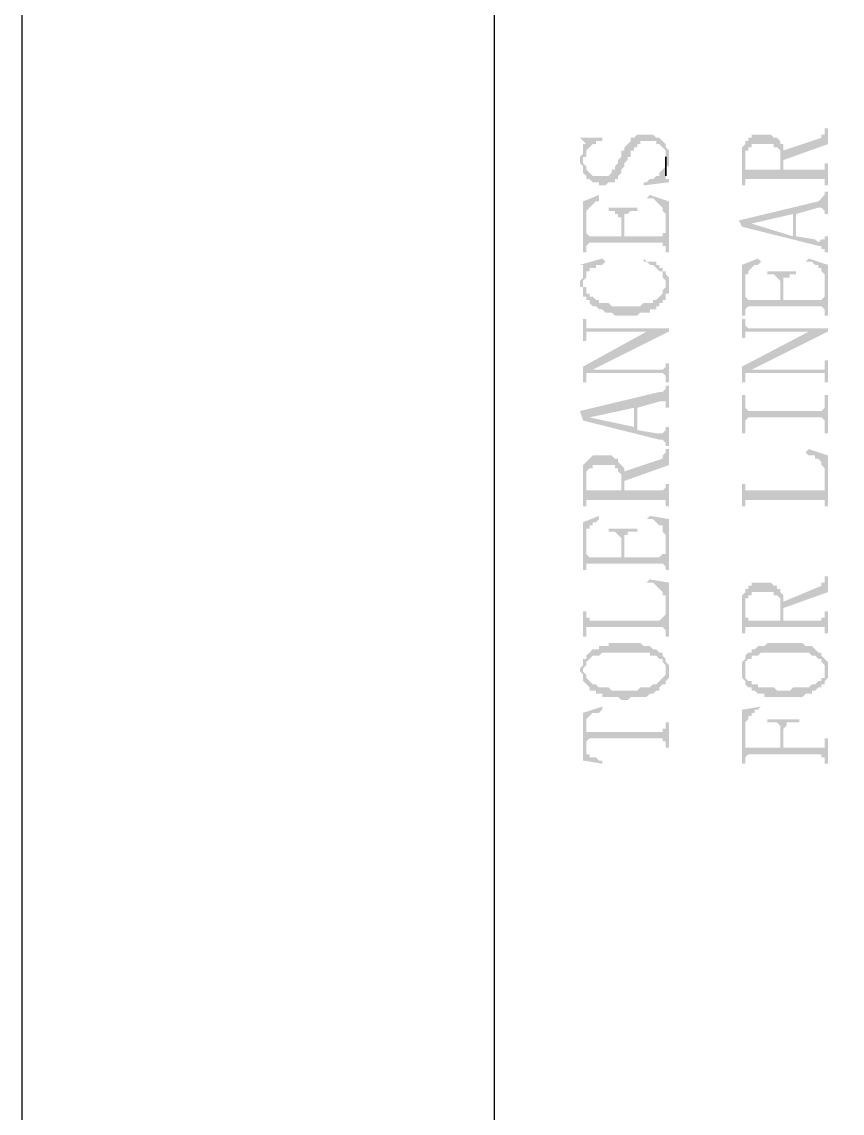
# Model space of a CAD drawing. Header units: inches. Extents: x 3613 to 8393, y -2205 to -794.
# Drawn here: x 3613.22 to 3624.87, y -1664.31 to -1648.8 of the extents above; entities that cross this region are included whole.
import ezdxf

# ---------------------------------------------------------------- set-up
doc = ezdxf.new("R2010")
doc.units = ezdxf.units.IN
doc.header["$MEASUREMENT"] = 0

msp = doc.modelspace()

# ---------------------------------------------------------------- hatches: boundary and pattern name
at = {"transparency": 33554559}
for points in [[(3621.146, -1650.766), (3621.146, -1650.811), (3621.191, -1650.856), (3621.191, -1650.901), (3621.191, -1650.947), (3621.236, -1650.992), (3621.236, -1651.037), (3621.282, -1651.037), (3621.327, -1651.082), (3621.417, -1651.082), (3621.417, -1651.127), (3621.507, -1651.127), (3621.552, -1651.082), (3621.643, -1651.082), (3621.643, -1651.037), (3621.688, -1651.037), (3621.688, -1650.992), (3621.733, -1650.947), (3621.733, -1650.901), (3621.778, -1650.856), (3621.778, -1650.811), (3621.823, -1650.766), (3621.823, -1650.721), (3621.868, -1650.721), (3621.868, -1650.631), (3621.913, -1650.631), (3621.913, -1650.585), (3621.959, -1650.585), (3621.959, -1650.54), (3622.004, -1650.54), (3622.004, -1650.495), (3622.229, -1650.495), (3622.229, -1650.54), (3622.274, -1650.54), (3622.32, -1650.585), (3622.32, -1650.585), (3622.365, -1650.631), (3622.365, -1650.721), (3622.365, -1650.901), (3622.365, -1650.856), (3622.41, -1650.856), (3622.41, -1650.766), (3622.41, -1650.721), (3622.41, -1650.631), (3622.365, -1650.585), (3622.365, -1650.54), (3622.32, -1650.495), (3622.32, -1650.495), (3622.274, -1650.45), (3622.229, -1650.45), (3622.184, -1650.405), (3621.959, -1650.405), (3621.913, -1650.45), (3621.868, -1650.45), (3621.868, -1650.495), (3621.868, -1650.495), (3621.823, -1650.54), (3621.823, -1650.54), (3621.778, -1650.585), (3621.778, -1650.631), (3621.733, -1650.631), (3621.733, -1650.721), (3621.688, -1650.766), (3621.688, -1650.811), (3621.643, -1650.856), (3621.643, -1650.901), (3621.598, -1650.901), (3621.598, -1650.947), (3621.598, -1650.947), (3621.552, -1650.992), (3621.327, -1650.992), (3621.282, -1650.947), (3621.282, -1650.947), (3621.236, -1650.901), (3621.236, -1650.856), (3621.191, -1650.811), (3621.191, -1650.585), (3621.191, -1650.676), (3621.191, -1650.676), (3621.146, -1650.721)], [(3623.448, -1650.721), (3623.448, -1651.127), (3623.493, -1651.127), (3623.493, -1650.721), (3623.493, -1650.631), (3623.538, -1650.631), (3623.538, -1650.585), (3623.583, -1650.585), (3623.583, -1650.54), (3623.899, -1650.54), (3623.899, -1650.585), (3623.944, -1650.585), (3623.99, -1650.631), (3623.99, -1650.676), (3623.99, -1650.901), (3624.035, -1650.54), (3623.99, -1650.54), (3623.99, -1650.495), (3623.944, -1650.45), (3623.899, -1650.45), (3623.854, -1650.405), (3623.583, -1650.405), (3623.583, -1650.45), (3623.538, -1650.45), (3623.538, -1650.495), (3623.493, -1650.495), (3623.493, -1650.54), (3623.493, -1650.54), (3623.448, -1650.585), (3623.448, -1650.631), (3623.448, -1650.676)], [(3624.035, -1650.631), (3624.035, -1650.766), (3624.667, -1650.54), (3624.667, -1650.315), (3624.621, -1650.315), (3624.621, -1650.36), (3624.621, -1650.405), (3624.576, -1650.405), (3624.576, -1650.45)], [(3621.146, -1650.45), (3621.191, -1650.495), (3621.191, -1650.495), (3621.236, -1650.54), (3621.236, -1650.721), (3621.236, -1650.631), (3621.282, -1650.585), (3621.282, -1650.585), (3621.327, -1650.54), (3621.372, -1650.54), (3621.372, -1650.495), (3621.462, -1650.495), (3621.462, -1650.45)], [(3621.191, -1650.585), (3621.191, -1650.766), (3621.191, -1650.721), (3621.236, -1650.721), (3621.236, -1650.54), (3621.191, -1650.54)], [(3623.493, -1651.082), (3623.493, -1651.037), (3624.621, -1651.037), (3624.621, -1651.127), (3624.667, -1651.127), (3624.667, -1650.811), (3624.621, -1650.811), (3624.621, -1650.856), (3624.621, -1650.901), (3624.035, -1650.901), (3624.035, -1650.631), (3624.035, -1650.54), (3623.99, -1650.901), (3623.493, -1650.901), (3623.493, -1650.766)], [(3622.049, -1651.082), (3622.049, -1651.127), (3622.41, -1651.082), (3622.41, -1651.037), (3622.365, -1651.037), (3622.365, -1650.992), (3622.365, -1650.811), (3622.365, -1650.856), (3622.32, -1650.901), (3622.32, -1650.901), (3622.274, -1650.947), (3622.274, -1650.992), (3622.229, -1650.992), (3622.184, -1651.037), (3622.139, -1651.037), (3622.094, -1651.082)], [(3621.191, -1651.353), (3621.191, -1652.075), (3621.236, -1652.075), (3621.236, -1651.578), (3621.236, -1651.488), (3621.236, -1651.488), (3621.282, -1651.443), (3621.282, -1651.443), (3621.327, -1651.398), (3621.327, -1651.398), (3621.372, -1651.353), (3621.417, -1651.353), (3621.417, -1651.262)], [(3622.094, -1651.308), (3622.184, -1651.308), (3622.229, -1651.353), (3622.229, -1651.353), (3622.274, -1651.398), (3622.274, -1651.398), (3622.32, -1651.443), (3622.32, -1651.488), (3622.365, -1651.533), (3622.365, -1651.578), (3622.365, -1652.075), (3622.41, -1652.075), (3622.41, -1651.353), (3622.139, -1651.262)], [(3623.403, -1651.624), (3623.448, -1651.714), (3623.583, -1651.669), (3624.17, -1651.533), (3624.17, -1651.849), (3624.215, -1651.533), (3624.531, -1651.443), (3624.576, -1651.443), (3624.621, -1651.488), (3624.621, -1651.533), (3624.667, -1651.533), (3624.667, -1651.217), (3624.621, -1651.217), (3624.621, -1651.262), (3624.621, -1651.262), (3624.576, -1651.308), (3624.576, -1651.308), (3624.531, -1651.353)], [(3621.552, -1651.443), (3621.552, -1651.488), (3621.643, -1651.488), (3621.643, -1651.533), (3621.688, -1651.533), (3621.688, -1651.578), (3621.733, -1651.578), (3621.733, -1651.849), (3621.778, -1651.624), (3621.778, -1651.533), (3621.823, -1651.533), (3621.868, -1651.488), (3621.959, -1651.488), (3621.959, -1651.443)], [(3621.236, -1652.03), (3621.236, -1651.985), (3621.236, -1651.985), (3621.282, -1651.939), (3622.32, -1651.939), (3622.32, -1651.985), (3622.365, -1651.985), (3622.365, -1652.03), (3622.365, -1651.759), (3622.365, -1651.804), (3622.32, -1651.804), (3622.32, -1651.849), (3621.778, -1651.849), (3621.778, -1651.624), (3621.733, -1651.849), (3621.282, -1651.849), (3621.236, -1651.804), (3621.236, -1651.578)], [(3623.448, -1651.714), (3624.531, -1651.985), (3624.576, -1651.985), (3624.576, -1652.03), (3624.621, -1652.03), (3624.621, -1652.075), (3624.667, -1652.075), (3624.667, -1651.849), (3624.621, -1651.849), (3624.621, -1651.894), (3624.576, -1651.894), (3624.531, -1651.939), (3624.531, -1651.939), (3624.486, -1651.894), (3624.215, -1651.849), (3624.215, -1651.533), (3624.17, -1651.849), (3623.583, -1651.669), (3623.583, -1651.669)], [(3621.146, -1652.255), (3621.191, -1652.255), (3621.191, -1652.301), (3621.191, -1652.707), (3621.191, -1652.481), (3621.236, -1652.436), (3621.236, -1652.346), (3621.282, -1652.346), (3621.282, -1652.301), (3621.372, -1652.301), (3621.372, -1652.255), (3621.462, -1652.255), (3621.507, -1652.21), (3621.462, -1652.165)], [(3622.049, -1652.21), (3622.094, -1652.21), (3622.139, -1652.255), (3622.184, -1652.255), (3622.229, -1652.301), (3622.229, -1652.301), (3622.274, -1652.346), (3622.32, -1652.346), (3622.32, -1652.436), (3622.365, -1652.481), (3622.365, -1652.526), (3622.365, -1652.346), (3622.32, -1652.346), (3622.32, -1652.301), (3622.274, -1652.301), (3622.274, -1652.255), (3622.229, -1652.255), (3622.229, -1652.21), (3622.094, -1652.21), (3622.049, -1652.165)], [(3623.448, -1652.255), (3623.448, -1652.977), (3623.493, -1652.977), (3623.493, -1652.481), (3623.493, -1652.391), (3623.538, -1652.391), (3623.538, -1652.346), (3623.538, -1652.346), (3623.583, -1652.301), (3623.583, -1652.301), (3623.628, -1652.255), (3623.674, -1652.255), (3623.719, -1652.21), (3623.674, -1652.165)], [(3624.351, -1652.21), (3624.441, -1652.21), (3624.486, -1652.255), (3624.531, -1652.255), (3624.531, -1652.301), (3624.576, -1652.301), (3624.576, -1652.346), (3624.576, -1652.346), (3624.621, -1652.391), (3624.621, -1652.481), (3624.621, -1652.977), (3624.667, -1652.977), (3624.667, -1652.255), (3624.396, -1652.165)], [(3621.146, -1652.526), (3621.146, -1652.571), (3621.191, -1652.571), (3621.191, -1652.707), (3621.191, -1652.301), (3621.191, -1652.346), (3621.191, -1652.436), (3621.146, -1652.481)], [(3621.191, -1652.707), (3621.236, -1652.707), (3621.236, -1652.752), (3621.282, -1652.752), (3621.282, -1652.797), (3621.327, -1652.842), (3621.372, -1652.842), (3621.417, -1652.887), (3621.462, -1652.887), (3621.507, -1652.932), (3621.598, -1652.932), (3621.643, -1652.977), (3621.959, -1652.977), (3622.004, -1652.932), (3622.139, -1652.932), (3622.139, -1652.887), (3622.229, -1652.887), (3622.229, -1652.842), (3622.274, -1652.842), (3622.274, -1652.797), (3622.32, -1652.797), (3622.32, -1652.752), (3622.365, -1652.752), (3622.365, -1652.662), (3622.41, -1652.662), (3622.41, -1652.526), (3622.41, -1652.481), (3622.41, -1652.436), (3622.365, -1652.391), (3622.365, -1652.346), (3622.365, -1652.571), (3622.365, -1652.571), (3622.32, -1652.616), (3622.32, -1652.662), (3622.32, -1652.662), (3622.274, -1652.707), (3622.274, -1652.707), (3622.229, -1652.752), (3622.184, -1652.752), (3622.184, -1652.797), (3622.049, -1652.797), (3622.004, -1652.842), (3621.598, -1652.842), (3621.552, -1652.797), (3621.417, -1652.797), (3621.417, -1652.752), (3621.372, -1652.752), (3621.327, -1652.707), (3621.282, -1652.707), (3621.282, -1652.662), (3621.236, -1652.662), (3621.236, -1652.571), (3621.191, -1652.571), (3621.191, -1652.526)], [(3623.809, -1652.346), (3623.809, -1652.391), (3623.899, -1652.391), (3623.944, -1652.436), (3623.944, -1652.436), (3623.99, -1652.481), (3623.99, -1652.752), (3624.035, -1652.526), (3624.035, -1652.436), (3624.125, -1652.436), (3624.125, -1652.391), (3624.215, -1652.391), (3624.215, -1652.346)], [(3623.493, -1652.932), (3623.493, -1652.887), (3623.493, -1652.887), (3623.538, -1652.842), (3624.576, -1652.842), (3624.621, -1652.887), (3624.621, -1652.932), (3624.621, -1652.662), (3624.621, -1652.707), (3624.621, -1652.707), (3624.576, -1652.752), (3624.035, -1652.752), (3624.035, -1652.526), (3623.99, -1652.752), (3623.538, -1652.752), (3623.493, -1652.707), (3623.493, -1652.481)], [(3621.191, -1653.023), (3621.191, -1653.339), (3621.236, -1653.339), (3621.236, -1653.248), (3621.236, -1653.203), (3622.41, -1653.203), (3622.41, -1653.158), (3621.236, -1653.158), (3621.236, -1653.113), (3621.236, -1653.023)], [(3623.448, -1653.023), (3623.448, -1653.293), (3623.493, -1653.293), (3623.493, -1653.248), (3623.493, -1653.203), (3624.667, -1653.203), (3624.667, -1653.158), (3623.538, -1653.158), (3623.493, -1653.113), (3623.493, -1653.023)], [(3621.191, -1653.7), (3621.191, -1653.925), (3621.236, -1653.925), (3621.236, -1653.79), (3621.282, -1653.79), (3621.327, -1653.745), (3622.41, -1653.203), (3622.094, -1653.203)], [(3623.448, -1653.7), (3623.448, -1653.925), (3623.493, -1653.925), (3623.493, -1653.79), (3623.538, -1653.79), (3623.583, -1653.745), (3624.667, -1653.203), (3624.396, -1653.203)], [(3621.282, -1653.79), (3622.32, -1653.79), (3622.365, -1653.835), (3622.365, -1653.925), (3622.41, -1653.925), (3622.41, -1653.654), (3622.365, -1653.654), (3622.365, -1653.7), (3622.365, -1653.7), (3622.32, -1653.745), (3621.327, -1653.745)], [(3623.538, -1653.79), (3624.621, -1653.79), (3624.621, -1653.835), (3624.621, -1653.925), (3624.667, -1653.925), (3624.667, -1653.609), (3624.621, -1653.609), (3624.621, -1653.7), (3624.621, -1653.745), (3623.583, -1653.745)], [(3621.146, -1654.331), (3621.191, -1654.467), (3621.282, -1654.422), (3621.913, -1654.286), (3621.913, -1654.557), (3621.959, -1654.286), (3622.274, -1654.196), (3622.365, -1654.196), (3622.365, -1654.286), (3622.41, -1654.286), (3622.41, -1653.97), (3622.365, -1653.97), (3622.365, -1654.016), (3622.32, -1654.061), (3622.274, -1654.061)], [(3623.448, -1654.106), (3623.448, -1654.647), (3623.493, -1654.647), (3623.493, -1654.467), (3623.493, -1654.467), (3623.538, -1654.422), (3624.576, -1654.422), (3624.621, -1654.467), (3624.621, -1654.647), (3624.667, -1654.647), (3624.667, -1654.106), (3624.621, -1654.106), (3624.621, -1654.286), (3624.621, -1654.286), (3624.576, -1654.331), (3623.538, -1654.331), (3623.493, -1654.286), (3623.493, -1654.106)], [(3621.191, -1654.467), (3622.274, -1654.738), (3622.32, -1654.738), (3622.365, -1654.783), (3622.365, -1654.828), (3622.41, -1654.828), (3622.41, -1654.557), (3622.365, -1654.557), (3622.365, -1654.602), (3622.365, -1654.602), (3622.32, -1654.647), (3622.229, -1654.647), (3621.959, -1654.602), (3621.959, -1654.286), (3621.913, -1654.557), (3621.282, -1654.422), (3621.282, -1654.422)], [(3621.778, -1655.189), (3621.778, -1655.324), (3622.41, -1655.099), (3622.41, -1654.873), (3622.365, -1654.873), (3622.365, -1654.918), (3622.365, -1654.918), (3622.32, -1654.963), (3622.32, -1655.008)], [(3624.351, -1654.918), (3624.351, -1654.918), (3624.396, -1654.963), (3624.486, -1654.963), (3624.486, -1655.008), (3624.531, -1655.008), (3624.576, -1655.054), (3624.576, -1655.099), (3624.621, -1655.144), (3624.621, -1655.189), (3624.621, -1655.685), (3624.667, -1655.685), (3624.667, -1654.963), (3624.396, -1654.873)], [(3621.191, -1655.279), (3621.191, -1655.685), (3621.236, -1655.685), (3621.236, -1655.279), (3621.236, -1655.189), (3621.282, -1655.144), (3621.327, -1655.144), (3621.327, -1655.099), (3621.643, -1655.099), (3621.643, -1655.144), (3621.688, -1655.144), (3621.688, -1655.189), (3621.733, -1655.234), (3621.733, -1655.46), (3621.733, -1655.099), (3621.733, -1655.099), (3621.688, -1655.054), (3621.688, -1655.008), (3621.643, -1655.008), (3621.598, -1654.963), (3621.327, -1654.963), (3621.282, -1655.008), (3621.282, -1655.008), (3621.236, -1655.054), (3621.236, -1655.054), (3621.191, -1655.099), (3621.191, -1655.189), (3621.191, -1655.234)], [(3621.236, -1655.64), (3621.236, -1655.595), (3622.365, -1655.595), (3622.365, -1655.685), (3622.41, -1655.685), (3622.41, -1655.37), (3622.365, -1655.37), (3622.365, -1655.415), (3622.365, -1655.415), (3622.32, -1655.46), (3621.778, -1655.46), (3621.778, -1655.189), (3621.778, -1655.144), (3621.733, -1655.099), (3621.733, -1655.46), (3621.236, -1655.46), (3621.236, -1655.324)], [(3623.448, -1655.37), (3623.448, -1655.685), (3623.493, -1655.685), (3623.493, -1655.595), (3624.621, -1655.595), (3624.621, -1655.64), (3624.621, -1655.415), (3624.621, -1655.46), (3623.493, -1655.46), (3623.493, -1655.415), (3623.493, -1655.37)], [(3621.191, -1655.911), (3621.191, -1656.588), (3621.236, -1656.588), (3621.236, -1656.137), (3621.236, -1656.001), (3621.282, -1656.001), (3621.282, -1655.956), (3621.327, -1655.956), (3621.327, -1655.911), (3621.372, -1655.911), (3621.417, -1655.866), (3621.417, -1655.821)], [(3622.094, -1655.866), (3622.184, -1655.866), (3622.229, -1655.911), (3622.229, -1655.911), (3622.274, -1655.956), (3622.32, -1655.956), (3622.32, -1656.046), (3622.365, -1656.092), (3622.365, -1656.588), (3622.41, -1656.588), (3622.41, -1655.866), (3622.139, -1655.821)], [(3621.552, -1656.001), (3621.552, -1656.046), (3621.643, -1656.046), (3621.688, -1656.092), (3621.688, -1656.092), (3621.733, -1656.137), (3621.733, -1656.408), (3621.778, -1656.182), (3621.778, -1656.092), (3621.823, -1656.092), (3621.823, -1656.046), (3621.959, -1656.046), (3621.959, -1656.001)], [(3621.236, -1656.588), (3621.236, -1656.498), (3622.32, -1656.498), (3622.365, -1656.543), (3622.365, -1656.317), (3622.365, -1656.362), (3622.32, -1656.362), (3622.274, -1656.408), (3621.778, -1656.408), (3621.778, -1656.182), (3621.733, -1656.408), (3621.282, -1656.408), (3621.236, -1656.362), (3621.236, -1656.137)], [(3622.094, -1656.769), (3622.184, -1656.769), (3622.229, -1656.814), (3622.229, -1656.814), (3622.274, -1656.859), (3622.274, -1656.859), (3622.32, -1656.904), (3622.32, -1656.949), (3622.365, -1656.949), (3622.365, -1657.536), (3622.41, -1657.536), (3622.41, -1656.769), (3622.139, -1656.723)], [(3623.448, -1657.085), (3623.448, -1657.491), (3623.493, -1657.491), (3623.493, -1657.13), (3623.493, -1656.994), (3623.538, -1656.994), (3623.538, -1656.949), (3623.583, -1656.949), (3623.583, -1656.904), (3623.899, -1656.904), (3623.899, -1656.949), (3623.944, -1656.949), (3623.99, -1656.994), (3623.99, -1657.039), (3623.99, -1657.31), (3624.035, -1656.949), (3623.99, -1656.904), (3623.99, -1656.859), (3623.944, -1656.859), (3623.944, -1656.814), (3623.899, -1656.814), (3623.854, -1656.769), (3623.583, -1656.769), (3623.583, -1656.814), (3623.538, -1656.814), (3623.538, -1656.859), (3623.493, -1656.859), (3623.493, -1656.904), (3623.493, -1656.904), (3623.448, -1656.949), (3623.448, -1657.039), (3623.448, -1657.039)], [(3624.035, -1657.039), (3624.035, -1657.13), (3624.667, -1656.904), (3624.667, -1656.678), (3624.621, -1656.678), (3624.621, -1656.723), (3624.621, -1656.769), (3624.576, -1656.769), (3624.576, -1656.814)], [(3623.493, -1657.446), (3623.493, -1657.4), (3624.621, -1657.4), (3624.621, -1657.491), (3624.667, -1657.491), (3624.667, -1657.175), (3624.621, -1657.175), (3624.621, -1657.22), (3624.621, -1657.265), (3624.576, -1657.265), (3624.576, -1657.31), (3624.035, -1657.31), (3624.035, -1656.949), (3624.035, -1656.949), (3623.99, -1657.31), (3623.538, -1657.31), (3623.538, -1657.265), (3623.493, -1657.265), (3623.493, -1657.13)], [(3621.191, -1657.175), (3621.191, -1657.536), (3621.236, -1657.536), (3621.236, -1657.4), (3622.32, -1657.4), (3622.365, -1657.446), (3622.365, -1657.22), (3622.365, -1657.22), (3622.32, -1657.265), (3622.32, -1657.265), (3622.274, -1657.31), (3621.282, -1657.31), (3621.282, -1657.265), (3621.236, -1657.265), (3621.236, -1657.175)], [(3621.191, -1657.852), (3621.191, -1658.032), (3621.191, -1657.987), (3621.236, -1657.942), (3621.236, -1657.897), (3621.236, -1657.897), (3621.282, -1657.852), (3621.282, -1657.852), (3621.327, -1657.807), (3621.417, -1657.807), (3621.462, -1657.762), (3622.139, -1657.762), (3622.139, -1657.807), (3622.229, -1657.807), (3622.274, -1657.852), (3622.32, -1657.852), (3622.32, -1657.897), (3622.365, -1657.942), (3622.365, -1658.032), (3622.365, -1657.852), (3622.365, -1657.852), (3622.32, -1657.807), (3622.32, -1657.762), (3622.274, -1657.762), (3622.229, -1657.716), (3622.184, -1657.716), (3622.139, -1657.671), (3622.049, -1657.671), (3622.004, -1657.626), (3621.552, -1657.626), (3621.552, -1657.671), (3621.417, -1657.671), (3621.417, -1657.716), (3621.327, -1657.716), (3621.282, -1657.762), (3621.282, -1657.762), (3621.236, -1657.807), (3621.236, -1657.852)], [(3623.493, -1657.852), (3623.493, -1658.032), (3623.493, -1657.987), (3623.493, -1657.897), (3623.493, -1657.897), (3623.538, -1657.852), (3623.583, -1657.852), (3623.583, -1657.807), (3623.674, -1657.807), (3623.719, -1657.762), (3624.396, -1657.762), (3624.441, -1657.807), (3624.486, -1657.807), (3624.531, -1657.852), (3624.576, -1657.852), (3624.576, -1657.897), (3624.621, -1657.942), (3624.621, -1658.032), (3624.621, -1657.852), (3624.621, -1657.852), (3624.576, -1657.807), (3624.576, -1657.762), (3624.531, -1657.762), (3624.486, -1657.716), (3624.486, -1657.716), (3624.441, -1657.671), (3624.351, -1657.671), (3624.305, -1657.626), (3623.809, -1657.626), (3623.764, -1657.671), (3623.674, -1657.671), (3623.628, -1657.716), (3623.583, -1657.716), (3623.583, -1657.762), (3623.538, -1657.762), (3623.493, -1657.807), (3623.493, -1657.807)], [(3621.146, -1658.032), (3621.146, -1658.032), (3621.191, -1658.077), (3621.191, -1658.168), (3621.191, -1658.168), (3621.236, -1658.213), (3621.236, -1658.213), (3621.282, -1658.258), (3621.282, -1658.303), (3621.372, -1658.303), (3621.372, -1658.348), (3621.462, -1658.348), (3621.462, -1658.393), (3621.688, -1658.393), (3621.733, -1658.438), (3621.823, -1658.438), (3621.868, -1658.393), (3622.094, -1658.393), (3622.139, -1658.348), (3622.184, -1658.348), (3622.229, -1658.303), (3622.274, -1658.303), (3622.274, -1658.258), (3622.32, -1658.213), (3622.365, -1658.213), (3622.365, -1658.168), (3622.365, -1658.168), (3622.41, -1658.123), (3622.41, -1658.032), (3622.41, -1657.942), (3622.41, -1657.942), (3622.365, -1657.897), (3622.365, -1657.852), (3622.365, -1658.032), (3622.365, -1658.077), (3622.365, -1658.077), (3622.32, -1658.123), (3622.32, -1658.123), (3622.274, -1658.168), (3622.274, -1658.168), (3622.229, -1658.213), (3622.184, -1658.213), (3622.139, -1658.258), (3622.004, -1658.258), (3621.959, -1658.303), (3621.598, -1658.303), (3621.552, -1658.258), (3621.417, -1658.258), (3621.372, -1658.213), (3621.327, -1658.213), (3621.282, -1658.168), (3621.282, -1658.168), (3621.236, -1658.123), (3621.236, -1658.077), (3621.191, -1658.032), (3621.191, -1657.852), (3621.191, -1657.897), (3621.191, -1657.942), (3621.146, -1657.987)], [(3623.448, -1658.032), (3623.448, -1658.123), (3623.448, -1658.123), (3623.493, -1658.168), (3623.493, -1658.213), (3623.493, -1658.213), (3623.538, -1658.258), (3623.583, -1658.258), (3623.583, -1658.303), (3623.628, -1658.303), (3623.674, -1658.348), (3623.764, -1658.348), (3623.764, -1658.393), (3624.305, -1658.393), (3624.351, -1658.348), (3624.441, -1658.348), (3624.441, -1658.303), (3624.486, -1658.303), (3624.531, -1658.258), (3624.576, -1658.258), (3624.576, -1658.213), (3624.621, -1658.213), (3624.621, -1658.168), (3624.667, -1658.123), (3624.667, -1658.032), (3624.667, -1657.897), (3624.667, -1657.897), (3624.621, -1657.852), (3624.621, -1658.032), (3624.621, -1658.123), (3624.576, -1658.123), (3624.576, -1658.168), (3624.531, -1658.168), (3624.486, -1658.213), (3624.441, -1658.213), (3624.396, -1658.258), (3624.17, -1658.258), (3624.125, -1658.303), (3623.944, -1658.303), (3623.899, -1658.258), (3623.674, -1658.258), (3623.674, -1658.213), (3623.583, -1658.213), (3623.583, -1658.168), (3623.538, -1658.168), (3623.493, -1658.123), (3623.493, -1658.032), (3623.493, -1657.852), (3623.448, -1657.897), (3623.448, -1657.987)], [(3621.191, -1658.619), (3621.236, -1658.8), (3621.236, -1658.709), (3621.236, -1658.709), (3621.282, -1658.664), (3621.282, -1658.664), (3621.327, -1658.619), (3621.417, -1658.619), (3621.462, -1658.574), (3621.462, -1658.529)], [(3621.191, -1658.619), (3621.191, -1659.296), (3621.462, -1659.341), (3621.462, -1659.296), (3621.417, -1659.296), (3621.372, -1659.251), (3621.282, -1659.251), (3621.282, -1659.206), (3621.236, -1659.206), (3621.236, -1659.161), (3621.236, -1658.8)], [(3623.448, -1658.574), (3623.448, -1659.341), (3623.493, -1659.341), (3623.493, -1658.845), (3623.493, -1658.8), (3623.493, -1658.754), (3623.538, -1658.709), (3623.538, -1658.664), (3623.583, -1658.664), (3623.583, -1658.619), (3623.628, -1658.619), (3623.628, -1658.574), (3623.674, -1658.574), (3623.719, -1658.529), (3623.719, -1658.529)], [(3621.236, -1658.8), (3621.236, -1659.07), (3621.236, -1659.025), (3621.236, -1659.025), (3621.282, -1658.98), (3622.32, -1658.98), (3622.32, -1659.025), (3622.365, -1659.025), (3622.365, -1659.115), (3622.41, -1659.115), (3622.41, -1658.754), (3622.365, -1658.754), (3622.365, -1658.845), (3622.32, -1658.845), (3622.32, -1658.89), (3621.236, -1658.89), (3621.236, -1658.845)], [(3623.809, -1658.709), (3623.809, -1658.754), (3623.944, -1658.754), (3623.99, -1658.8), (3623.99, -1659.115), (3624.035, -1658.89), (3624.035, -1658.845), (3624.035, -1658.845), (3624.08, -1658.8), (3624.08, -1658.754), (3624.26, -1658.754), (3624.26, -1658.709)], [(3623.493, -1659.296), (3623.493, -1659.251), (3623.493, -1659.251), (3623.538, -1659.206), (3624.576, -1659.206), (3624.576, -1659.251), (3624.621, -1659.251), (3624.621, -1659.341), (3624.667, -1659.341), (3624.667, -1658.98), (3624.621, -1658.98), (3624.621, -1659.07), (3624.621, -1659.115), (3624.035, -1659.115), (3624.035, -1658.89), (3623.99, -1659.115), (3623.493, -1659.115), (3623.493, -1659.07), (3623.493, -1658.845)]]:
    msp.add_hatch(color=256, dxfattribs=at).paths.add_polyline_path(points)

# ---------------------------------------------------------------- linework, layer by layer
msp.add_line((3619.928, -1574.144), (3619.928, -1860.885))
for points in [[(4033.221, -1865.144), (4033.221, -1568.144), (3613.221, -1568.144), (3613.221, -1865.144)], [(3622.365, -1650.811), (3622.365, -1650.992), (3622.365, -1650.721), (3622.365, -1650.766)]]:
    msp.add_lwpolyline(points, close=True)

doc.saveas('drawing.dxf')
